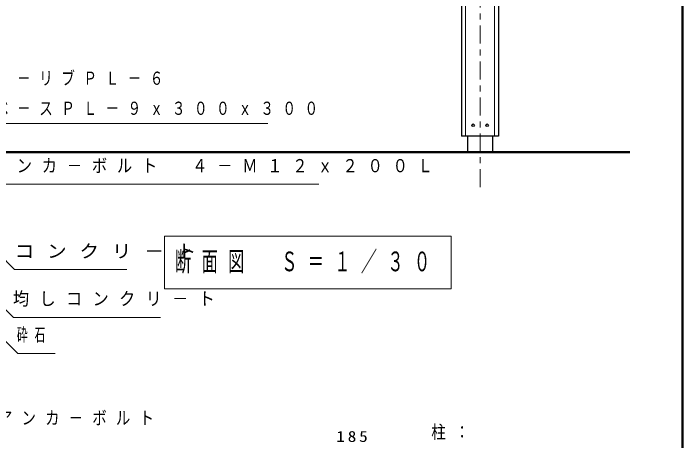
# Model space of a CAD drawing. Units: millimetres on the paper, with parts at other scales. Extents: x -385 to 7, y 0 to 267.
# Drawn here: x -111.7 to 0, y 90.5 to 161.9 of the extents above; entities that cross this region are included whole.
import ezdxf

# ---------------------------------------------------------------- set-up
doc = ezdxf.new("R2010")
doc.units = ezdxf.units.MM
doc.linetypes.add('USER2', pattern=[6, 3, -1, 1, -1])
doc.layers.add('LY_1', color=190, linetype='Continuous', lineweight=25)
doc.styles.add('ＭＳ ゴシック', font='')
doc.styles.get('ＭＳ ゴシック').set_extended_font_data('MS Gothic')

msp = doc.modelspace()

# ---------------------------------------------------------------- linework, layer by layer
at = {"layer": 'LY_1', "color": 7, "lineweight": 50}
for p, q in [((0, 0), (0, 267)), ((-131.704, 138.701), (-8.804, 138.701))]:
    msp.add_line(p, q, dxfattribs=at)
at = {"layer": 'LY_1', "color": 7, "linetype": 'USER2', "lineweight": 13}
msp.add_line((-33.788, 231.841), (-33.788, 132.292), dxfattribs=at)
at = {"layer": 'LY_1', "color": 40}
for p, q in [((-36.871, 214.534), (-36.871, 141.368)), ((-30.705, 214.534), (-30.705, 141.368))]:
    msp.add_line(p, q, dxfattribs=at)
at = {"layer": 'LY_1', "color": 40, "lineweight": 13}
for p, q in [((-36.205, 214.534), (-36.205, 141.368)), ((-31.371, 214.534), (-31.371, 141.368))]:
    msp.add_line(p, q, dxfattribs=at)
at = {"layer": 'LY_1', "color": 7}
for p, q in [((-30.705, 141.368), (-36.871, 141.368)), ((-35.871, 141.368), (-35.871, 138.701)), ((-31.705, 141.368), (-31.705, 138.701))]:
    msp.add_line(p, q, dxfattribs=at)
at = {"layer": 'LY_1', "color": 7, "lineweight": 13}
for p, q in [((-86.437, 124.659), (-86.437, 115.859)), ((-38.637, 124.659), (-86.437, 124.659)), ((-38.637, 115.859), (-38.637, 124.659)), ((-86.437, 115.859), (-38.637, 115.859))]:
    msp.add_line(p, q, dxfattribs=at)
for points in [[(-133.761, 124.541), (-114.692, 143.494), (-69.197, 143.494)], [(-130.481, 118.85), (-115.73, 133.385), (-60.692, 133.385)], [(-117.121, 124.87), (-111.47, 119.113), (-92.723, 119.113)], [(-115.454, 114.913), (-111.654, 111.113), (-87.105, 111.113)], [(-115.454, 109.652), (-110.892, 105.09), (-104.667, 105.09)]]:
    msp.add_lwpolyline(points, dxfattribs=at)
at = {"layer": 'LY_1', "color": 7}
for centre in [(-34.955, 143.201), (-32.621, 143.201)]:
    msp.add_circle(centre, 0.208, dxfattribs=at)

# ---------------------------------------------------------------- texts
at = {"layer": 'LY_1', "color": 7, "style": 'ＭＳ ゴシック'}
for s, insert, char_height, attachment_point in [('\\T1.64;\\W0.75;４－リブＰＬ－６', (-114.721, 150.994), 2.199, 4), ('\\T1.64;\\W0.75;ベ－スＰＬ－９ｘ３００ｘ３００', (-114.721, 145.994), 2.199, 4), ('\\T1.64;\\W0.85;アンカ－ボルト\u3000４－Ｍ１２ｘ２００Ｌ', (-115.286, 136.385), 2.199, 4), ('\\T1.64;\\W1.1;コンクリ－ト', (-111.473, 122.113), 2.199, 4), ('\\T1.64;\\W0.6;断面図\u3000Ｓ＝１／３０', (-62.537, 120.259), 3.299, 5), ('\\T1.64;\\W0.9;均しコンクリ－ト', (-111.73, 114.113), 2.199, 4), ('\\T1.64;\\W0.6;砕石', (-111.083, 108.09), 2.199, 4), ('\\T1.64;\\W0.8;アンカ－ボルト', (-114.228, 94.263), 2.199, 4), ('\\T1.64;\\W0.8;柱：', (-41.933, 91.859), 2.199, 4), ('\\T1.33;\\W1.15;185', (-54.921, 90.285), 1.833, 8)]:
    msp.add_mtext(s, dxfattribs=dict(at, insert=insert, char_height=char_height, attachment_point=attachment_point))

doc.saveas('drawing.dxf')
